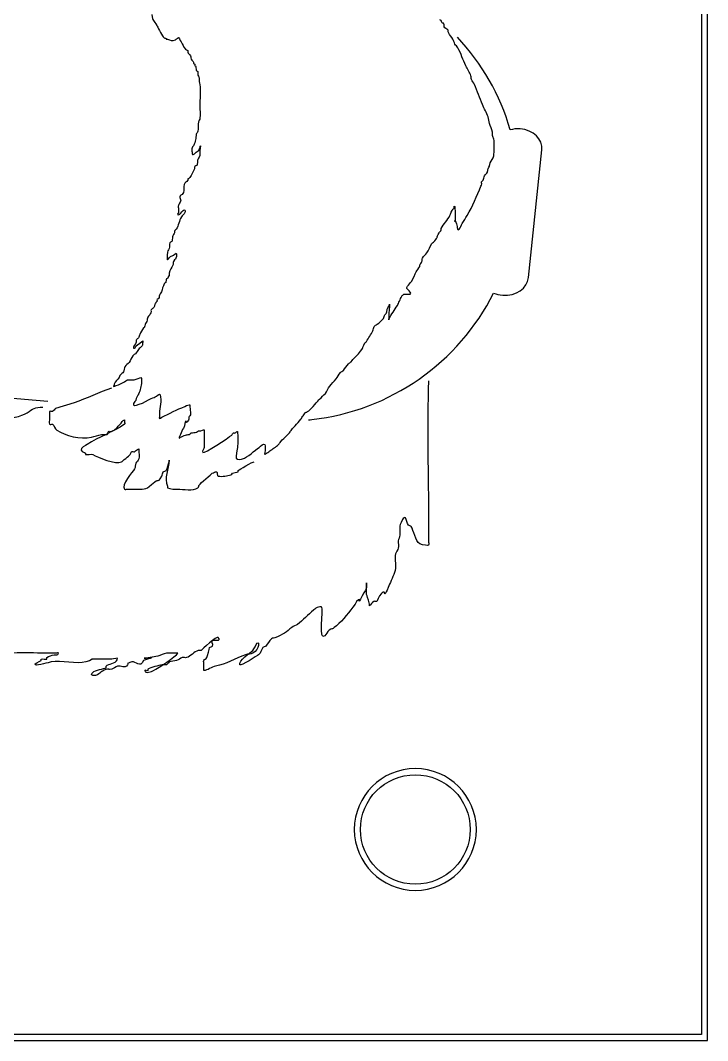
# Model space of a CAD drawing. Header units: inches. Extents: x 0 to 16.7, y 0 to 3.5.
# Drawn here: x 15.566 to 16.732, y 0 to 1.732 of the extents above; entities that cross this region are included whole.
import ezdxf

# ---------------------------------------------------------------- set-up
doc = ezdxf.new("R2010")
doc.units = ezdxf.units.IN
doc.layers.add('cnc_outline', color=7, linetype='CONTINUOUS')
doc.layers.add('cut_paths', color=7, linetype='CONTINUOUS')

msp = doc.modelspace()

# ---------------------------------------------------------------- linework, layer by layer
at = {"layer": 'cnc_outline', "color": 7}
for points in [[(-0.000002, 3.464992), (-0.000002, 0.000013), (16.731979, 0.000013), (16.731979, 3.464992)], [(0.010408, 3.454605), (16.721569, 3.454605), (16.721569, 0.0104), (0.010408, 0.0104)], [(16.235939, 0.461856)], [(16.235939, 0.451469)]]:
    msp.add_lwpolyline(points, close=True, dxfattribs=at)
for points in [[(16.235939, 0.461856), (16.178802, 0.461856), (16.132388, 0.415526), (16.132388, 0.358516)], [(16.142798, 0.358516), (16.142798, 0.409912), (16.184428, 0.451469), (16.235939, 0.451469)], [(16.33951, 0.358516), (16.33951, 0.415526), (16.293075, 0.461856), (16.235939, 0.461856)], [(16.235939, 0.451469), (16.28745, 0.451469), (16.3291, 0.409912), (16.3291, 0.358516)], [(16.132388, 0.358516), (16.132388, 0.301507), (16.178802, 0.255177), (16.235939, 0.255177)], [(16.235939, 0.265564), (16.184428, 0.265564), (16.142798, 0.307121), (16.142798, 0.358516)], [(16.235939, 0.255177), (16.293075, 0.255177), (16.33951, 0.301507), (16.33951, 0.358516)], [(16.3291, 0.358516), (16.3291, 0.307121), (16.28745, 0.265564), (16.235939, 0.265564)]]:
    msp.add_open_spline(points, degree=3, dxfattribs=at)
at = {"layer": 'cut_paths', "color": 2}
for points in [[(16.428091, 1.295915), (16.450721, 1.512398)], [(14.985589, 1.139655), (15.612413, 1.085732)], [(15.656762, 1.083237), (15.624972, 1.073457)], [(15.80169, 1.064809), (15.80169, 1.058699)], [(15.87772, 1.035478), (15.87772, 1.007355)], [(15.747062, 0.936505), (15.761732, 0.936505)], [(16.258387, 0.885156), (16.258387, 0.848474)], [(16.153227, 0.767782), (16.153227, 0.777562)], [(15.625297, 0.657728), (15.605737, 0.657728)], [(15.720677, 0.647928), (15.693777, 0.647928)], [(15.877007, 0.630824), (15.877007, 0.638164)]]:
    msp.add_lwpolyline(points, dxfattribs=at)
for points in [[(15.78841, 1.742267), (15.79021, 1.73068), (15.79201, 1.732807), (15.79701, 1.723926)], [(16.27999, 1.732436), (16.279584, 1.733252), (16.27799, 1.732843), (16.27759, 1.733656)], [(16.28119, 1.728766), (16.280617, 1.729916), (16.280544, 1.731286), (16.27999, 1.732436)], [(15.79701, 1.723926), (15.797999, 1.722146), (15.80471, 1.708473), (15.80802, 1.704362)], [(16.28489, 1.725096), (16.28249, 1.731206), (16.28309, 1.725096), (16.28119, 1.728766)], [(16.28489, 1.721426), (16.284598, 1.722616), (16.285348, 1.723956), (16.28489, 1.725096)], [(16.29099, 1.716536), (16.28949, 1.718656), (16.28549, 1.718896), (16.28489, 1.721426)], [(16.29219, 1.711646), (16.291534, 1.713186), (16.29194, 1.715166), (16.29099, 1.716536)], [(15.80802, 1.704362), (15.81122, 1.700422), (15.81102, 1.703759), (15.81292, 1.701912)], [(15.81292, 1.701912), (15.813211, 1.701623), (15.812555, 1.700872), (15.81292, 1.700692)], [(15.81292, 1.700692), (15.813649, 1.700327), (15.81462, 1.70089), (15.81532, 1.700692)], [(15.81532, 1.700692), (15.82042, 1.699412), (15.82242, 1.696292), (15.82877, 1.699472)], [(15.82877, 1.699472), (15.83057, 1.700383), (15.83177, 1.702382), (15.83367, 1.703142)], [(15.83367, 1.703142), (15.834212, 1.70336), (15.83657, 1.699442), (15.83857, 1.695802)], [(16.29949, 1.700641), (16.29739, 1.704521), (16.29389, 1.707591), (16.29219, 1.711646)], [(16.30319, 1.692081), (16.30159, 1.694761), (16.30099, 1.697911), (16.29949, 1.700641)], [(16.396761, 1.546476), (16.380161, 1.606107), (16.349171, 1.65995), (16.307311, 1.70376)], [(15.83857, 1.695802), (15.84147, 1.690552), (15.84137, 1.688762), (15.84587, 1.683575)], [(15.84587, 1.683575), (15.846839, 1.682465), (15.84867, 1.682305), (15.84957, 1.681125)], [(15.84957, 1.681125), (15.850059, 1.680473), (15.849372, 1.679475), (15.84957, 1.678675)], [(16.30809, 1.685971), (16.30679, 1.688221), (16.30449, 1.689831), (16.30319, 1.692081)], [(16.32154, 1.655403), (16.31704, 1.665043), (16.31344, 1.676735), (16.30809, 1.685971)], [(15.84957, 1.678675), (15.850309, 1.675715), (15.85137, 1.676225), (15.85327, 1.673785)], [(15.85327, 1.673785), (15.85527, 1.671165), (15.85427, 1.669765), (15.85567, 1.666445)], [(15.85567, 1.666445), (15.856472, 1.664575), (15.85867, 1.663485), (15.85937, 1.661555)], [(15.85937, 1.661555), (15.85963, 1.660782), (15.858922, 1.659785), (15.85937, 1.659105)], [(15.85937, 1.659105), (15.85988, 1.658347), (15.86127, 1.65864), (15.86177, 1.657885)], [(15.86177, 1.657885), (15.862218, 1.657207), (15.861405, 1.656165), (15.86177, 1.655435)], [(15.86177, 1.655435), (15.861947, 1.65507), (15.86277, 1.6558), (15.86297, 1.655435)], [(15.86297, 1.655435), (15.863855, 1.653665), (15.863314, 1.649865), (15.86417, 1.648095)], [(15.86417, 1.648095), (15.86468, 1.647065), (15.86597, 1.646605), (15.86657, 1.645645)], [(16.33014, 1.638285), (16.32814, 1.644215), (16.32424, 1.64973), (16.32154, 1.655403)], [(15.86657, 1.645645), (15.867476, 1.644285), (15.866174, 1.642335), (15.86657, 1.640755)], [(15.86657, 1.640755), (15.866861, 1.639595), (15.86877, 1.636115), (15.86897, 1.634645)], [(15.86897, 1.634645), (15.869262, 1.632625), (15.868741, 1.630555), (15.86897, 1.628535)], [(15.86897, 1.628535), (15.869158, 1.626865), (15.86997, 1.625315), (15.87017, 1.623645)], [(16.33134, 1.632175), (16.330538, 1.634095), (16.330778, 1.636315), (16.33014, 1.638285)], [(16.33624, 1.623615), (16.33494, 1.626615), (16.33264, 1.629145), (16.33134, 1.632175)], [(15.87017, 1.623645), (15.87147, 1.611745), (15.87017, 1.598952), (15.87017, 1.586963)], [(16.34969, 1.589379), (16.34499, 1.600675), (16.34119, 1.612456), (16.33624, 1.623615)], [(15.87017, 1.586963), (15.87017, 1.580313), (15.87127, 1.57276), (15.87017, 1.566177)], [(16.35949, 1.568593), (16.35709, 1.575663), (16.35259, 1.582475), (16.34969, 1.589379)], [(15.86777, 1.560067), (15.866791, 1.555167), (15.867916, 1.54895), (15.86657, 1.544171)], [(15.87017, 1.566177), (15.870597, 1.563687), (15.86817, 1.562217), (15.86777, 1.560067)], [(16.36189, 1.557588), (16.36089, 1.561198), (16.36059, 1.565028), (16.35949, 1.568593)], [(15.86657, 1.544171), (15.86607, 1.542421), (15.86467, 1.541031), (15.86417, 1.539281)], [(16.36679, 1.542915), (16.36559, 1.547935), (16.36329, 1.552635), (16.36189, 1.557588)], [(16.36679, 1.536805), (16.366394, 1.538805), (16.367258, 1.540935), (16.36679, 1.542915)], [(16.413791, 1.548246), (16.407791, 1.548664), (16.402051, 1.548006), (16.396761, 1.546476)], [(16.450721, 1.512398), (16.452621, 1.530694), (16.436161, 1.546684), (16.413791, 1.548246)], [(15.86297, 1.529501), (15.862209, 1.526821), (15.86097, 1.522521), (15.85927, 1.519721)], [(15.86417, 1.539281), (15.863326, 1.536341), (15.863826, 1.532571), (15.86297, 1.529501)], [(15.86787, 1.511151), (15.87057, 1.514751), (15.87267, 1.527722), (15.87027, 1.511151)], [(16.36919, 1.530695), (16.368763, 1.532845), (16.36719, 1.534655), (16.36679, 1.536805)], [(16.36919, 1.502572), (16.369951, 1.507882), (16.37017, 1.525785), (16.36919, 1.530695)], [(15.85687, 1.516051), (15.856287, 1.514291), (15.85687, 1.510731), (15.85687, 1.508711)], [(15.85927, 1.519721), (15.85851, 1.518461), (15.85727, 1.517451), (15.85687, 1.516051)], [(15.85687, 1.508711), (15.85687, 1.500421), (15.86167, 1.507091), (15.86547, 1.509931)], [(15.86547, 1.509931), (15.866199, 1.510478), (15.86737, 1.510425), (15.86787, 1.511151)], [(15.87027, 1.511151), (15.869749, 1.507521), (15.87076, 1.503571), (15.86907, 1.500146)], [(15.86667, 1.496476), (15.866086, 1.494716), (15.866242, 1.487496), (15.86547, 1.486696)], [(15.86907, 1.500146), (15.868414, 1.498836), (15.86707, 1.497876), (15.86667, 1.496476)], [(16.35939, 1.480565), (16.36439, 1.49057), (16.359734, 1.480358), (16.36309, 1.490345)], [(16.36309, 1.490345), (16.36469, 1.495115), (16.36839, 1.497205), (16.36919, 1.502572)], [(15.86057, 1.479356), (15.85847, 1.474686), (15.85597, 1.470236), (15.85327, 1.465906)], [(15.86177, 1.484246), (15.860832, 1.482846), (15.861228, 1.480886), (15.86057, 1.479356)], [(15.86547, 1.486696), (15.86447, 1.485656), (15.86257, 1.485476), (15.86177, 1.484246)], [(16.35329, 1.468345), (16.35449, 1.470635), (16.35699, 1.472125), (16.35819, 1.474455)], [(16.35819, 1.474455), (16.359117, 1.476315), (16.358753, 1.478595), (16.35939, 1.480565)], [(15.84967, 1.461006), (15.84757, 1.457886), (15.84447, 1.457226), (15.84357, 1.453666)], [(15.84967, 1.463456), (15.849305, 1.462727), (15.850118, 1.461686), (15.84967, 1.461006)], [(15.85087, 1.463456), (15.850526, 1.46323), (15.84987, 1.46382), (15.84967, 1.463456)], [(15.85327, 1.465906), (15.852655, 1.464929), (15.85177, 1.464096), (15.85087, 1.463456)], [(16.34729, 1.451215), (16.34989, 1.453245), (16.347592, 1.456245), (16.34849, 1.458555)], [(16.34849, 1.458555), (16.348917, 1.459625), (16.35039, 1.459965), (16.35089, 1.461005)], [(16.35089, 1.461005), (16.35209, 1.463315), (16.35209, 1.466075), (16.35329, 1.468345)], [(15.84237, 1.440216), (15.841829, 1.438856), (15.84047, 1.437916), (15.83997, 1.436546)], [(15.84357, 1.453666), (15.84247, 1.449426), (15.844018, 1.444396), (15.84237, 1.440216)], [(16.32406, 1.401083), (16.33356, 1.416938), (16.34005, 1.434309), (16.34729, 1.451215)], [(15.83997, 1.436546), (15.83247, 1.434096), (15.83887, 1.429056), (15.83757, 1.425542)], [(15.83757, 1.425542), (15.836611, 1.422982), (15.83497, 1.420722), (15.83387, 1.418202)], [(15.83267, 1.404752), (15.83047, 1.400312), (15.83547, 1.402972), (15.83637, 1.403532)], [(15.83387, 1.404752), (15.833766, 1.404356), (15.83287, 1.405117), (15.83267, 1.404752)], [(15.83387, 1.418202), (15.833255, 1.416782), (15.83387, 1.413622), (15.83387, 1.412092)], [(15.83387, 1.412092), (15.83387, 1.409642), (15.834464, 1.407132), (15.83387, 1.404752)], [(15.83637, 1.403532), (15.83807, 1.404642), (15.84157, 1.410872), (15.84367, 1.410872)], [(15.84487, 1.405982), (15.84367, 1.403022), (15.84027, 1.401442), (15.83877, 1.398642)], [(15.84367, 1.410872), (15.84537, 1.410872), (15.84547, 1.407542), (15.84487, 1.405982)], [(16.29466, 1.40109), (16.29576, 1.40324), (16.29786, 1.40993), (16.29956, 1.412094)], [(16.30316, 1.414534), (16.30556, 1.367212), (16.29946, 1.409754), (16.30686, 1.382743)], [(16.29956, 1.412094), (16.300132, 1.412805), (16.30156, 1.412501), (16.30196, 1.413314)], [(16.30196, 1.413314), (16.302512, 1.414404), (16.301096, 1.416114), (16.30196, 1.416984)], [(16.30196, 1.416984), (16.302606, 1.417629), (16.30316, 1.415444), (16.30316, 1.414534)], [(15.83877, 1.398642), (15.83527, 1.392212), (15.83397, 1.384056), (15.83017, 1.377856)], [(16.27999, 1.379081), (16.28389, 1.386831), (16.29079, 1.393334), (16.29466, 1.40109)], [(16.31056, 1.377853), (16.31276, 1.380773), (16.31366, 1.384483), (16.31546, 1.387633)], [(16.31546, 1.387633), (16.31816, 1.392233), (16.32126, 1.396523), (16.32406, 1.401083)], [(15.82657, 1.370516), (15.825986, 1.369166), (15.82457, 1.368256), (15.82417, 1.366846)], [(15.82777, 1.375406), (15.82702, 1.373906), (15.827208, 1.372056), (15.82657, 1.370516)], [(15.83017, 1.377856), (15.829576, 1.376867), (15.82827, 1.376446), (15.82777, 1.375406)], [(16.26899, 1.358291), (16.27509, 1.365301), (16.27099, 1.361871), (16.27629, 1.371741)], [(16.27629, 1.371741), (16.277269, 1.373531), (16.27909, 1.374811), (16.27999, 1.376631)], [(16.27999, 1.376631), (16.280355, 1.37736), (16.279625, 1.378351), (16.27999, 1.379081)], [(16.30686, 1.382743), (16.307204, 1.381503), (16.307245, 1.373483), (16.31056, 1.377853)], [(15.81927, 1.354616), (15.818322, 1.351776), (15.819166, 1.347656), (15.81807, 1.344836)], [(15.82297, 1.358286), (15.823095, 1.356226), (15.81987, 1.356256), (15.81927, 1.354616)], [(15.82417, 1.366846), (15.823347, 1.364086), (15.823857, 1.361016), (15.82297, 1.358286)], [(16.25549, 1.337506), (16.25929, 1.342266), (16.26049, 1.348621), (16.26409, 1.353401)], [(16.26409, 1.353401), (16.26549, 1.355241), (16.26749, 1.356561), (16.26899, 1.358291)], [(15.81567, 1.341166), (15.815347, 1.340199), (15.81407, 1.327737), (15.81447, 1.326493)], [(15.81807, 1.344836), (15.817528, 1.343476), (15.81607, 1.342566), (15.81567, 1.341166)], [(15.82547, 1.333833), (15.82937, 1.336423), (15.83177, 1.340963), (15.83037, 1.331383)], [(16.24819, 1.328946), (16.25009, 1.332196), (16.25319, 1.334566), (16.25549, 1.337506)], [(15.81447, 1.326493), (15.815293, 1.324013), (15.81847, 1.329813), (15.82057, 1.331383)], [(15.82427, 1.316713), (15.82207, 1.311543), (15.81977, 1.309243), (15.81817, 1.303263)], [(15.82057, 1.331383), (15.82207, 1.332473), (15.82397, 1.332813), (15.82547, 1.333833)], [(15.82547, 1.322823), (15.824543, 1.320963), (15.825063, 1.318623), (15.82427, 1.316713)], [(15.83037, 1.331383), (15.82962, 1.326143), (15.82817, 1.328163), (15.82547, 1.322823)], [(16.24329, 1.314276), (16.243592, 1.315033), (16.242988, 1.315966), (16.24329, 1.316726)], [(16.24329, 1.316726), (16.24469, 1.320116), (16.24609, 1.319726), (16.24699, 1.322836)], [(16.24699, 1.322836), (16.247563, 1.324836), (16.247168, 1.327156), (16.24819, 1.328946)], [(15.81817, 1.303263), (15.817743, 1.301693), (15.818566, 1.299953), (15.81817, 1.298373)], [(16.22989, 1.289821), (16.23289, 1.293831), (16.23479, 1.301304), (16.23719, 1.305716)], [(16.23719, 1.305716), (16.23769, 1.306615), (16.24269, 1.312636), (16.24329, 1.314276)], [(15.80977, 1.284923), (15.80737, 1.280933), (15.80647, 1.275773), (15.80487, 1.271473)], [(15.81217, 1.287373), (15.811534, 1.286414), (15.81027, 1.285913), (15.80977, 1.284923)], [(15.81337, 1.293483), (15.81227, 1.291703), (15.813265, 1.289103), (15.81217, 1.287373)], [(15.81577, 1.294703), (15.815218, 1.293974), (15.81377, 1.294261), (15.81337, 1.293483)], [(15.81697, 1.298373), (15.816251, 1.297303), (15.816522, 1.295733), (15.81577, 1.294703)], [(15.81817, 1.298373), (15.818066, 1.297977), (15.81717, 1.298713), (15.81697, 1.298373)], [(16.22139, 1.278811), (16.22339, 1.281661), (16.22549, 1.284521), (16.22749, 1.287371)], [(16.22749, 1.287371), (16.228302, 1.288187), (16.22929, 1.288891), (16.22989, 1.289821)], [(16.384261, 1.265703), (16.406641, 1.264143), (16.426181, 1.277619), (16.428091, 1.295915)], [(15.80487, 1.271473), (15.803912, 1.268913), (15.80187, 1.266793), (15.80117, 1.264133)], [(16.060244, 1.054664), (16.193525, 1.069303), (16.309627, 1.15177), (16.368821, 1.269363)], [(16.21279, 1.264137), (16.213675, 1.265617), (16.21549, 1.266347), (16.21649, 1.267807)], [(16.21649, 1.267807), (16.24059, 1.264857), (16.21929, 1.275407), (16.22139, 1.278811)], [(16.368821, 1.269363), (16.373421, 1.267373), (16.378721, 1.266093), (16.384261, 1.265703)], [(15.79387, 1.250673), (15.793245, 1.249113), (15.793485, 1.247243), (15.79267, 1.245783)], [(15.79757, 1.255563), (15.796663, 1.253743), (15.79467, 1.252563), (15.79387, 1.250673)], [(15.79877, 1.259233), (15.79647, 1.259373), (15.797957, 1.256383), (15.79757, 1.255563)], [(15.80117, 1.261683), (15.80065, 1.260653), (15.79937, 1.260163), (15.79877, 1.259233)], [(15.80117, 1.264133), (15.800973, 1.263342), (15.801535, 1.262413), (15.80117, 1.261683)], [(16.18829, 1.242127), (16.18969, 1.245977), (16.19199, 1.246477), (16.19199, 1.250687)], [(16.19199, 1.250687), (16.19199, 1.251907), (16.192187, 1.248227), (16.19199, 1.247017)], [(16.19809, 1.237232), (16.20049, 1.240962), (16.20319, 1.244452), (16.20539, 1.248237)], [(16.20539, 1.248237), (16.20679, 1.250577), (16.20779, 1.253127), (16.20909, 1.255577)], [(16.20909, 1.255577), (16.21029, 1.258427), (16.21119, 1.261477), (16.21279, 1.264137)], [(15.78407, 1.231113), (15.783403, 1.230174), (15.78207, 1.229743), (15.78167, 1.228663)], [(15.78777, 1.237223), (15.78667, 1.235093), (15.78547, 1.233043), (15.78407, 1.231113)], [(15.78897, 1.242113), (15.78527, 1.241247), (15.788502, 1.238723), (15.78777, 1.237223)], [(15.79267, 1.245783), (15.791816, 1.244283), (15.78997, 1.243553), (15.78897, 1.242113)], [(16.18099, 1.225017), (16.18239, 1.226707), (16.18239, 1.229217), (16.18339, 1.231127)], [(16.18339, 1.231127), (16.18438, 1.232907), (16.18619, 1.234157), (16.18709, 1.236017)], [(16.18709, 1.236017), (16.187934, 1.237917), (16.187579, 1.240187), (16.18829, 1.242127)], [(16.19199, 1.247017), (16.19069, 1.239207), (16.19079, 1.23169), (16.19079, 1.223785)], [(16.19079, 1.225005), (16.19309, 1.229175), (16.19559, 1.233215), (16.19809, 1.237232)], [(15.77807, 1.217653), (15.77707, 1.215293), (15.77677, 1.212623), (15.77567, 1.210313)], [(15.78047, 1.221323), (15.780001, 1.219933), (15.77867, 1.218993), (15.77807, 1.217653)], [(15.78167, 1.228663), (15.780795, 1.226343), (15.781232, 1.223683), (15.78047, 1.221323)], [(16.16389, 1.205447), (16.16509, 1.207757), (16.16489, 1.210637), (16.16629, 1.212787)], [(16.16629, 1.212787), (16.16739, 1.214487), (16.16959, 1.215147), (16.17119, 1.216457)], [(16.17119, 1.216457), (16.17449, 1.219227), (16.17819, 1.221687), (16.18099, 1.225017)], [(16.19079, 1.223785), (16.19079, 1.223378), (16.190592, 1.22465), (16.19079, 1.225005)], [(15.76837, 1.199308), (15.767391, 1.197348), (15.76727, 1.194948), (15.76597, 1.193198)], [(15.77447, 1.210313), (15.77227, 1.207323), (15.77007, 1.202743), (15.76837, 1.199308)], [(15.77567, 1.210313), (15.775483, 1.209948), (15.774691, 1.210639), (15.77447, 1.210313)], [(16.15288, 1.187106), (16.15688, 1.193036), (16.16068, 1.19907), (16.16389, 1.205447)], [(15.76227, 1.185858), (15.761645, 1.182748), (15.75587, 1.178998), (15.75737, 1.176078)], [(15.76107, 1.177298), (15.761716, 1.177943), (15.761643, 1.179098), (15.76227, 1.179748)], [(15.76227, 1.189528), (15.761718, 1.188438), (15.76251, 1.187058), (15.76227, 1.185858)], [(15.76597, 1.193198), (15.76497, 1.191818), (15.76307, 1.191078), (15.76227, 1.189528)], [(15.76227, 1.179748), (15.76367, 1.181118), (15.77319, 1.188398), (15.77327, 1.188308)], [(15.77207, 1.179748), (15.77057, 1.177278), (15.76777, 1.175868), (15.76597, 1.173638)], [(15.77327, 1.185858), (15.772979, 1.183798), (15.773114, 1.181528), (15.77207, 1.179748)], [(15.77327, 1.188308), (15.773843, 1.187732), (15.773385, 1.186668), (15.77327, 1.185858)], [(16.13947, 1.166315), (16.1512, 1.180554), (16.14307, 1.172785), (16.15048, 1.184656)], [(16.15048, 1.184656), (16.151094, 1.185634), (16.15228, 1.186146), (16.15288, 1.187106)], [(15.75627, 1.162628), (15.75377, 1.159278), (15.75277, 1.155048), (15.75017, 1.151624)], [(15.75867, 1.165078), (15.757857, 1.164262), (15.75687, 1.163558), (15.75627, 1.162628)], [(15.75737, 1.176078), (15.757943, 1.174928), (15.76017, 1.176389), (15.76107, 1.177298)], [(15.76107, 1.166298), (15.760477, 1.165606), (15.75947, 1.165482), (15.75867, 1.165078)], [(15.76597, 1.173638), (15.76407, 1.171368), (15.76297, 1.168538), (15.76107, 1.166298)], [(16.12967, 1.156535), (16.13277, 1.159945), (16.13657, 1.162755), (16.13947, 1.166315)], [(15.74287, 1.144284), (15.74167, 1.142444), (15.74137, 1.137524), (15.74047, 1.135724)], [(15.75017, 1.151624), (15.74807, 1.148894), (15.74477, 1.147164), (15.74287, 1.144284)], [(16.11377, 1.138191), (16.11687, 1.141621), (16.11917, 1.145771), (16.12237, 1.149195)], [(16.12237, 1.149195), (16.12377, 1.150695), (16.12587, 1.151425), (16.12727, 1.152865)], [(16.12727, 1.152865), (16.12827, 1.153905), (16.12877, 1.155445), (16.12967, 1.156535)], [(15.73437, 1.129614), (15.733652, 1.128544), (15.73386, 1.127014), (15.73317, 1.125944)], [(15.74047, 1.135724), (15.73917, 1.133144), (15.73597, 1.132004), (15.73437, 1.129614)], [(15.75888, 1.122279), (15.76228, 1.122965), (15.76968, 1.126159), (15.76988, 1.125949)], [(16.10157, 1.123516), (16.10427, 1.126976), (16.10607, 1.131136), (16.10887, 1.134521)], [(16.10887, 1.134521), (16.11017, 1.136091), (16.11237, 1.136691), (16.11377, 1.138191)], [(15.72337, 1.111269), (15.72337, 1.110394), (15.72677, 1.111278), (15.73197, 1.113719)], [(15.72457, 1.112489), (15.724393, 1.111942), (15.72337, 1.111843), (15.72337, 1.111269)], [(15.72457, 1.114939), (15.72431, 1.114166), (15.724831, 1.113269), (15.72457, 1.112489)], [(15.73317, 1.125944), (15.73057, 1.122044), (15.72617, 1.119644), (15.72457, 1.114939)], [(15.73197, 1.113719), (15.75113, 1.122799), (15.74362, 1.122279), (15.75398, 1.122279)], [(15.75398, 1.122279), (15.75548, 1.122279), (15.75748, 1.122003), (15.75888, 1.122279)], [(15.77108, 1.118609), (15.77108, 1.111159), (15.76878, 1.104881), (15.76618, 1.097823)], [(15.76988, 1.125949), (15.77188, 1.123999), (15.77108, 1.120919), (15.77108, 1.118609)], [(16.08327, 1.099062), (16.08647, 1.102592), (16.08767, 1.107542), (16.09057, 1.111289)], [(16.09057, 1.111289), (16.09397, 1.115619), (16.09817, 1.119209), (16.10157, 1.123516)], [(16.258474, 1.120545), (16.255374, 1.045565), (16.258387, 0.953646), (16.258387, 0.885156)], [(15.720342, 1.107692), (15.698682, 1.100892), (15.678302, 1.090418), (15.656762, 1.083237)], [(15.75758, 1.079483), (15.75988, 1.074963), (15.78439, 1.088603), (15.79059, 1.09171)], [(15.76248, 1.091713), (15.761814, 1.090173), (15.762012, 1.088323), (15.76128, 1.086823)], [(15.76618, 1.097823), (15.76398, 1.091893), (15.765909, 1.099633), (15.76248, 1.091713)], [(15.79059, 1.09171), (15.79179, 1.092286), (15.79309, 1.092356), (15.79429, 1.09293)], [(15.79429, 1.09293), (15.79709, 1.09432), (15.80199, 1.09958), (15.80289, 1.0966)], [(15.80289, 1.0966), (15.80569, 1.08696), (15.80169, 1.074984), (15.80169, 1.064809)], [(16.07347, 1.089282), (16.07667, 1.092632), (16.08017, 1.095632), (16.08327, 1.099062)], [(15.576867, 1.066167), (15.586567, 1.072637), (15.590207, 1.075947), (15.603767, 1.075947)], [(15.76128, 1.086823), (15.760312, 1.084883), (15.75608, 1.082583), (15.75758, 1.079483)], [(15.80539, 1.058699), (15.8182, 1.065109), (15.83147, 1.071107), (15.84452, 1.07704)], [(15.84452, 1.07704), (15.84802, 1.07865), (15.85292, 1.08041), (15.85312, 1.07949)], [(15.85312, 1.07949), (15.85312, 1.079298), (15.85512, 1.065087), (15.85432, 1.062372)], [(16.05513, 1.069718), (16.06003, 1.073968), (16.07095, 1.086623), (16.07347, 1.089282)], [(15.535297, 1.05394), (15.546337, 1.05615), (15.567197, 1.05972), (15.576867, 1.066167)], [(15.615172, 1.068567), (15.614224, 1.068096), (15.615172, 1.058335), (15.615172, 1.05634)], [(15.620072, 1.068567), (15.618572, 1.067838), (15.616672, 1.069296), (15.615172, 1.068567)], [(15.624972, 1.073457), (15.623372, 1.071827), (15.622172, 1.069597), (15.620072, 1.068567)], [(15.80169, 1.058699), (15.80169, 1.057884), (15.800878, 1.056249), (15.80169, 1.056249)], [(15.80169, 1.056249), (15.80319, 1.056249), (15.80409, 1.058039), (15.80539, 1.058699)], [(15.85072, 1.053812), (15.84422, 1.0424), (15.84952, 1.060742), (15.84462, 1.047702)], [(15.85192, 1.059922), (15.851097, 1.058012), (15.851732, 1.055612), (15.85072, 1.053812)], [(15.85432, 1.062372), (15.854007, 1.061262), (15.85232, 1.060982), (15.85192, 1.059922)], [(16.04163, 1.055048), (16.04313, 1.056918), (16.04383, 1.059308), (16.04533, 1.061158)], [(16.04533, 1.061158), (16.05433, 1.0724), (16.04813, 1.063588), (16.05513, 1.069718)], [(15.615172, 1.05634), (15.615172, 1.05308), (15.613672, 1.04947), (15.615172, 1.04656)], [(15.615172, 1.04656), (15.615901, 1.0451), (15.618672, 1.047464), (15.620072, 1.04656)], [(15.620072, 1.04656), (15.623472, 1.0443), (15.623972, 1.03904), (15.627372, 1.03678)], [(15.742252, 1.04656), (15.723882, 1.033705), (15.698292, 1.025408), (15.678672, 1.012324)], [(15.720282, 1.034333), (15.726282, 1.036733), (15.730542, 1.042143), (15.734952, 1.04656)], [(15.734952, 1.04656), (15.737352, 1.04901), (15.738852, 1.0539), (15.742252, 1.0539)], [(15.742252, 1.0539), (15.743064, 1.0539), (15.742252, 1.05227), (15.742252, 1.05145)], [(15.742252, 1.05145), (15.742252, 1.04982), (15.743552, 1.04749), (15.742252, 1.04656)], [(15.84462, 1.047702), (15.84222, 1.035907), (15.845151, 1.046312), (15.84092, 1.037922)], [(15.87162, 1.035478), (15.87612, 1.036378), (15.87772, 1.039688), (15.87772, 1.035478)], [(16.01842, 1.028143), (16.02502, 1.035403), (16.02352, 1.034703), (16.02943, 1.041593)], [(16.02943, 1.041593), (16.03018, 1.042468), (16.03103, 1.043223), (16.03183, 1.044043)], [(16.03183, 1.044043), (16.03513, 1.047713), (16.03853, 1.051193), (16.04163, 1.055048)], [(16.054844, 1.054114), (16.056644, 1.054281), (16.058444, 1.054469), (16.060244, 1.054664)], [(15.627372, 1.03678), (15.642262, 1.02685), (15.667002, 1.02074), (15.686062, 1.024553)], [(15.686062, 1.024553), (15.691862, 1.025713), (15.697342, 1.028383), (15.703182, 1.029443)], [(15.703182, 1.029443), (15.706382, 1.030026), (15.709982, 1.028233), (15.712982, 1.029443)], [(15.712982, 1.029443), (15.714682, 1.03012), (15.713909, 1.033323), (15.715382, 1.034333)], [(15.715382, 1.034333), (15.716782, 1.035237), (15.718782, 1.033728), (15.720282, 1.034333)], [(15.83602, 1.026918), (15.835895, 1.026668), (15.83462, 1.023248), (15.83482, 1.023248)], [(15.83482, 1.023248), (15.835737, 1.023248), (15.83642, 1.024101), (15.83722, 1.024468)], [(15.84092, 1.037922), (15.83852, 1.033112), (15.83782, 1.030542), (15.83602, 1.026918)], [(15.83722, 1.024468), (15.84002, 1.025728), (15.84282, 1.027158), (15.84582, 1.028138)], [(15.84582, 1.028138), (15.84782, 1.028795), (15.84992, 1.02879), (15.85192, 1.029358)], [(15.85192, 1.029358), (15.85332, 1.029762), (15.85412, 1.031448), (15.85562, 1.031808)], [(15.85562, 1.031808), (15.85842, 1.032507), (15.86142, 1.032203), (15.86422, 1.033028)], [(15.86422, 1.033028), (15.86562, 1.03345), (15.86652, 1.035008), (15.86792, 1.035478)], [(15.86792, 1.035478), (15.86912, 1.035864), (15.87042, 1.035238), (15.87162, 1.035478)], [(15.87532, 0.998795), (15.87782, 0.996295), (15.91921, 1.024035), (15.92423, 1.02814)], [(15.92423, 1.02814), (15.924939, 1.028717), (15.924803, 1.02994), (15.92543, 1.03059)], [(15.92543, 1.03059), (15.92923, 1.03434), (15.92643, 1.029875), (15.93033, 1.03181)], [(15.93033, 1.03181), (15.93163, 1.032467), (15.93383, 1.03571), (15.93403, 1.03426)], [(15.93403, 1.03426), (15.934967, 1.02773), (15.934925, 1.013651), (15.93403, 1.00736)], [(16.00742, 1.017138), (16.01062, 1.021088), (16.01502, 1.024438), (16.01842, 1.028143)], [(15.678672, 1.012324), (15.676672, 1.010974), (15.666692, 1.006934), (15.668872, 1.002544)], [(15.759282, 1.000094), (15.761882, 1.001404), (15.763782, 1.004054), (15.766582, 1.004984)], [(15.766582, 1.004984), (15.767353, 1.005241), (15.766582, 1.003354), (15.766582, 1.002534)], [(15.87772, 1.007355), (15.87772, 1.005735), (15.87322, 1.000885), (15.87532, 0.998795)], [(15.93403, 1.00736), (15.933873, 1.00623), (15.93133, 0.989444), (15.93163, 0.989019)], [(15.94263, 0.987799), (15.95113, 0.990069), (15.96335, 1.002429), (15.97075, 1.007363)], [(15.97075, 1.007363), (15.97375, 1.009383), (15.97795, 1.014833), (15.98055, 1.012253)], [(15.98055, 1.012253), (15.98225, 1.010553), (15.98055, 1.002168), (15.98055, 0.998803)], [(15.98905, 1.001243), (15.99405, 1.004823), (15.9991, 1.008243), (16.00372, 1.012248)], [(16.00372, 1.012248), (16.00522, 1.013578), (16.00612, 1.015548), (16.00742, 1.017138)], [(15.668872, 1.002544), (15.670472, 0.999264), (15.674672, 0.999154), (15.676172, 0.997654)], [(15.676172, 0.997654), (15.676745, 0.997078), (15.675401, 0.995464), (15.676172, 0.995204)], [(15.676172, 0.995204), (15.678172, 0.99453), (15.685772, 0.996504), (15.688402, 0.995204)], [(15.688402, 0.995204), (15.696902, 0.990954), (15.727782, 0.977261), (15.737312, 0.982977)], [(15.737312, 0.982977), (15.737968, 0.98337), (15.750652, 0.993428), (15.751982, 0.995204)], [(15.751982, 0.995204), (15.753082, 0.996664), (15.753182, 0.998804), (15.754382, 1.000094)], [(15.754382, 1.000094), (15.755582, 1.001244), (15.757782, 0.999365), (15.759282, 1.000094)], [(15.766582, 0.987861), (15.765947, 0.984991), (15.762982, 0.983151), (15.761682, 0.980521)], [(15.766582, 1.002534), (15.766582, 0.997644), (15.767682, 0.992634), (15.766582, 0.987861)], [(15.93163, 0.989019), (15.93343, 0.985509), (15.9423, 0.987709), (15.94263, 0.987799)], [(15.98055, 0.998803), (15.98055, 0.997583), (15.97935, 0.995133), (15.98055, 0.995133)], [(15.98055, 0.995133), (15.981123, 0.995133), (15.9813, 0.99602), (15.98175, 0.996353)], [(15.98175, 0.996353), (15.98415, 0.998063), (15.98675, 0.999523), (15.98905, 1.001243)], [(15.759282, 0.970741), (15.756182, 0.966061), (15.735732, 0.942941), (15.742162, 0.936505)], [(15.761682, 0.980521), (15.760182, 0.977511), (15.761099, 0.973531), (15.759282, 0.970741)], [(15.817952, 0.985425), (15.817952, 0.970309), (15.808452, 0.955484), (15.815552, 0.941407)], [(15.813052, 0.968302), (15.815952, 0.971182), (15.816652, 0.979216), (15.817952, 0.982975)], [(15.817952, 0.982975), (15.818213, 0.983748), (15.817952, 0.986235), (15.817952, 0.985425)], [(15.935232, 0.968321), (15.936432, 0.969501), (15.960442, 0.982994), (15.962132, 0.982994)], [(15.793522, 0.948732), (15.802122, 0.955872), (15.796022, 0.943922), (15.805752, 0.958512)], [(15.805752, 0.958512), (15.807152, 0.960652), (15.806648, 0.963782), (15.808152, 0.965852)], [(15.808152, 0.965852), (15.809252, 0.967312), (15.811752, 0.967012), (15.813052, 0.968302)], [(15.869312, 0.943847), (15.870812, 0.945377), (15.889992, 0.962745), (15.891322, 0.963411)], [(15.891322, 0.963411), (15.893622, 0.964561), (15.896122, 0.965861), (15.898622, 0.965861)], [(15.898622, 0.965861), (15.901222, 0.965861), (15.898518, 0.958891), (15.901022, 0.958521)], [(15.901022, 0.958521), (15.908822, 0.957401), (15.916352, 0.958738), (15.923032, 0.960971)], [(15.923032, 0.960971), (15.924132, 0.961335), (15.924432, 0.962991), (15.925432, 0.963421)], [(15.925432, 0.963421), (15.928532, 0.964671), (15.932232, 0.964363), (15.935232, 0.965871)], [(15.935232, 0.965871), (15.935962, 0.966235), (15.93466, 0.967741), (15.935232, 0.968321)], [(15.742162, 0.936505), (15.743362, 0.935355), (15.745462, 0.936505), (15.747062, 0.936505)], [(15.761732, 0.936505), (15.781152, 0.936505), (15.776872, 0.934855), (15.793522, 0.948732)], [(15.815552, 0.941407), (15.815917, 0.940678), (15.814979, 0.939537), (15.815552, 0.938957)], [(15.815552, 0.938957), (15.818352, 0.936127), (15.829922, 0.936507), (15.832672, 0.936507)], [(15.832672, 0.936507), (15.842072, 0.936507), (15.858272, 0.932477), (15.866912, 0.938957)], [(15.866912, 0.938957), (15.868412, 0.940047), (15.868112, 0.942557), (15.869312, 0.943847)], [(16.214347, 0.885156), (16.205947, 0.868302), (16.211347, 0.877416), (16.209447, 0.858256)], [(16.219247, 0.887606), (16.218247, 0.889126), (16.215147, 0.88679), (16.214347, 0.885156)], [(16.224147, 0.875379), (16.221347, 0.878189), (16.221147, 0.884739), (16.219247, 0.887606)], [(16.229047, 0.872929), (16.228078, 0.874479), (16.225447, 0.874089), (16.224147, 0.875379)], [(16.243717, 0.843584), (16.235417, 0.848584), (16.233247, 0.866212), (16.229047, 0.872929)], [(16.209447, 0.858256), (16.209114, 0.854916), (16.207347, 0.851816), (16.207047, 0.848476)], [(16.207047, 0.836249), (16.206256, 0.832689), (16.203147, 0.829969), (16.202147, 0.826469)], [(16.207047, 0.848476), (16.206599, 0.844426), (16.207933, 0.840226), (16.207047, 0.836249)], [(16.258387, 0.841134), (16.258251, 0.840726), (16.248887, 0.840493), (16.243717, 0.843584)], [(16.258387, 0.848474), (16.258387, 0.846024), (16.259157, 0.843454), (16.258387, 0.841134)], [(16.202147, 0.826469), (16.200047, 0.819069), (16.203447, 0.80962), (16.202147, 0.802015)], [(16.202147, 0.802015), (16.200647, 0.792935), (16.195647, 0.782885), (16.192347, 0.775115)], [(16.153227, 0.777562), (16.153227, 0.765511), (16.154327, 0.770722), (16.145927, 0.755553)], [(16.158127, 0.740882), (16.152327, 0.764029), (16.153227, 0.750472), (16.153227, 0.767782)], [(16.192347, 0.775115), (16.177407, 0.740252), (16.190647, 0.774075), (16.175227, 0.755552)], [(16.136127, 0.745773), (16.134827, 0.744483), (16.134827, 0.742303), (16.133727, 0.740883)], [(16.145927, 0.755553), (16.134657, 0.735272), (16.147027, 0.756623), (16.136127, 0.745773)], [(16.165427, 0.745772), (16.162427, 0.743992), (16.160927, 0.740352), (16.158127, 0.738432)], [(16.170327, 0.745772), (16.169127, 0.744622), (16.166827, 0.746611), (16.165427, 0.745772)], [(16.175227, 0.755552), (16.172927, 0.752752), (16.172927, 0.748352), (16.170327, 0.745772)], [(16.062837, 0.7311), (16.053637, 0.72308), (16.045427, 0.714234), (16.035937, 0.706646)], [(16.077507, 0.73599), (16.074007, 0.73947), (16.064177, 0.73227), (16.062837, 0.7311)], [(16.082407, 0.687081), (16.071507, 0.676178), (16.080107, 0.733351), (16.077507, 0.73599)], [(16.133727, 0.740883), (16.124127, 0.728851), (16.113857, 0.714135), (16.101937, 0.704201)], [(16.158127, 0.738432), (16.15745, 0.73798), (16.158325, 0.740082), (16.158127, 0.740882)], [(16.026137, 0.701756), (16.022037, 0.698656), (16.018437, 0.694536), (16.013907, 0.691976)], [(16.035937, 0.706646), (16.033137, 0.704366), (16.029037, 0.703946), (16.026137, 0.701756)], [(16.089707, 0.696861), (16.085807, 0.694261), (16.085407, 0.690071), (16.082407, 0.687081)], [(16.101937, 0.704201), (16.089807, 0.694097), (16.099237, 0.70323), (16.089707, 0.696861)], [(15.901507, 0.684632), (15.898707, 0.687432), (15.874197, 0.66408), (15.872157, 0.662623)], [(15.891707, 0.669962), (15.893507, 0.672672), (15.889007, 0.677932), (15.891707, 0.679742)], [(15.891707, 0.679742), (15.892807, 0.680505), (15.908677, 0.677442), (15.901507, 0.684632)], [(15.967457, 0.674846), (15.971157, 0.678586), (15.972257, 0.665826), (15.960157, 0.657728)], [(15.991937, 0.682186), (15.987937, 0.678786), (15.985837, 0.673646), (15.982137, 0.669959)], [(15.999237, 0.684636), (15.996837, 0.683586), (15.993837, 0.683868), (15.991937, 0.682186)], [(16.013907, 0.691976), (16.009207, 0.689266), (16.004207, 0.686856), (15.999237, 0.684636)], [(15.605737, 0.657728), (15.593617, 0.657728), (15.568347, 0.660058), (15.554387, 0.657728)], [(15.630197, 0.657728), (15.630197, 0.659358), (15.626897, 0.657728), (15.625297, 0.657728)], [(15.830657, 0.657721), (15.824957, 0.657721), (15.819177, 0.658589), (15.813537, 0.657721)], [(15.833057, 0.657721), (15.833505, 0.658399), (15.831457, 0.657721), (15.830657, 0.657721)], [(15.867257, 0.662623), (15.861057, 0.660563), (15.854297, 0.652046), (15.847697, 0.650396)], [(15.872157, 0.662623), (15.870857, 0.661675), (15.868857, 0.663138), (15.867257, 0.662623)], [(15.881907, 0.650394), (15.883907, 0.653744), (15.885507, 0.665279), (15.886807, 0.667512)], [(15.886807, 0.667512), (15.887745, 0.669072), (15.890707, 0.668441), (15.891707, 0.669962)], [(15.938147, 0.638164), (15.934747, 0.644894), (15.956487, 0.658945), (15.960157, 0.662619)], [(15.960157, 0.662619), (15.961957, 0.664459), (15.966157, 0.673515), (15.967457, 0.674846)], [(15.977237, 0.667509), (15.973937, 0.663409), (15.974237, 0.658179), (15.969937, 0.655282)], [(15.982137, 0.669959), (15.980837, 0.668669), (15.978337, 0.668939), (15.977237, 0.667509)], [(15.591067, 0.638148), (15.587467, 0.639968), (15.597567, 0.643038), (15.600867, 0.645488)], [(15.617967, 0.643038), (15.614467, 0.64233), (15.594997, 0.636178), (15.591067, 0.638148)], [(15.600867, 0.645488), (15.601524, 0.645977), (15.600076, 0.647738), (15.600867, 0.647938)], [(15.600867, 0.647938), (15.604067, 0.648728), (15.607467, 0.647147), (15.610667, 0.647938)], [(15.610667, 0.647938), (15.611458, 0.648136), (15.609989, 0.649928), (15.610667, 0.650388)], [(15.610667, 0.650388), (15.614367, 0.652828), (15.618767, 0.653888), (15.622897, 0.655278)], [(15.676657, 0.643038), (15.661457, 0.638698), (15.634307, 0.646308), (15.617967, 0.643038)], [(15.622897, 0.655278), (15.624697, 0.655863), (15.630197, 0.653608), (15.630197, 0.657728)], [(15.693777, 0.647928), (15.676777, 0.647928), (15.697577, 0.649018), (15.676657, 0.643038)], [(15.710917, 0.635701), (15.716117, 0.640911), (15.725807, 0.638581), (15.730477, 0.647928)], [(15.730477, 0.647928), (15.731977, 0.650848), (15.723977, 0.647928), (15.720677, 0.647928)], [(15.798867, 0.652831), (15.739157, 0.642881), (15.819097, 0.657681), (15.774407, 0.645491)], [(15.754847, 0.643041), (15.752447, 0.642225), (15.749947, 0.641411), (15.747547, 0.640591)], [(15.774407, 0.645491), (15.769407, 0.63166), (15.761217, 0.64464), (15.754847, 0.643041)], [(15.791487, 0.628376), (15.799687, 0.632486), (15.829487, 0.652368), (15.833057, 0.657721)], [(15.813537, 0.657721), (15.808437, 0.656937), (15.803837, 0.654081), (15.798867, 0.652831)], [(15.818367, 0.643056), (15.816767, 0.641426), (15.815567, 0.639026), (15.813467, 0.638166)], [(15.830597, 0.645506), (15.826497, 0.64469), (15.822397, 0.643876), (15.818367, 0.643056)], [(15.840397, 0.650396), (15.836897, 0.649396), (15.834097, 0.646656), (15.830597, 0.645506)], [(15.847697, 0.650396), (15.845297, 0.649803), (15.842697, 0.651068), (15.840397, 0.650396)], [(15.877007, 0.638164), (15.877007, 0.640614), (15.876101, 0.643234), (15.877007, 0.645504)], [(15.877007, 0.645504), (15.877861, 0.647644), (15.880707, 0.648414), (15.881907, 0.650394)], [(15.947927, 0.655278), (15.929717, 0.648448), (15.915147, 0.639429), (15.896567, 0.635714)], [(15.969937, 0.655282), (15.967537, 0.653712), (15.939587, 0.635281), (15.938147, 0.638164)], [(15.960157, 0.657728), (15.956657, 0.655418), (15.951857, 0.656741), (15.947927, 0.655278)], [(15.696207, 0.621021), (15.693707, 0.619341), (15.681357, 0.618391), (15.688907, 0.625911)], [(15.688907, 0.625911), (15.691207, 0.628261), (15.708277, 0.631931), (15.710917, 0.633251)], [(15.713327, 0.630801), (15.704827, 0.628671), (15.702847, 0.625441), (15.696207, 0.621021)], [(15.710917, 0.633251), (15.711646, 0.633615), (15.710344, 0.635121), (15.710917, 0.635701)], [(15.720627, 0.630801), (15.713327, 0.628351), (15.718227, 0.632021), (15.713327, 0.630801)], [(15.730427, 0.635691), (15.726927, 0.634541), (15.724127, 0.631951), (15.720627, 0.630801)], [(15.747547, 0.638141), (15.742847, 0.630731), (15.735897, 0.637518), (15.730427, 0.635691)], [(15.747547, 0.640591), (15.747547, 0.639775), (15.748308, 0.638451), (15.747547, 0.638141)], [(15.781717, 0.628376), (15.780517, 0.627226), (15.776817, 0.630006), (15.776817, 0.628376)], [(15.776817, 0.628376), (15.776817, 0.621816), (15.789247, 0.627256), (15.791487, 0.628376)], [(15.781717, 0.630826), (15.780988, 0.630461), (15.78229, 0.628956), (15.781717, 0.628376)], [(15.806167, 0.638166), (15.799367, 0.636806), (15.787917, 0.633926), (15.781717, 0.630826)], [(15.813467, 0.638166), (15.811167, 0.637258), (15.808567, 0.638646), (15.806167, 0.638166)], [(15.877007, 0.628374), (15.876194, 0.628374), (15.877007, 0.630004), (15.877007, 0.630824)], [(15.896567, 0.635714), (15.890867, 0.634574), (15.882437, 0.628374), (15.877007, 0.628374)]]:
    msp.add_open_spline(points, degree=3, dxfattribs=at)

doc.saveas('drawing.dxf')
